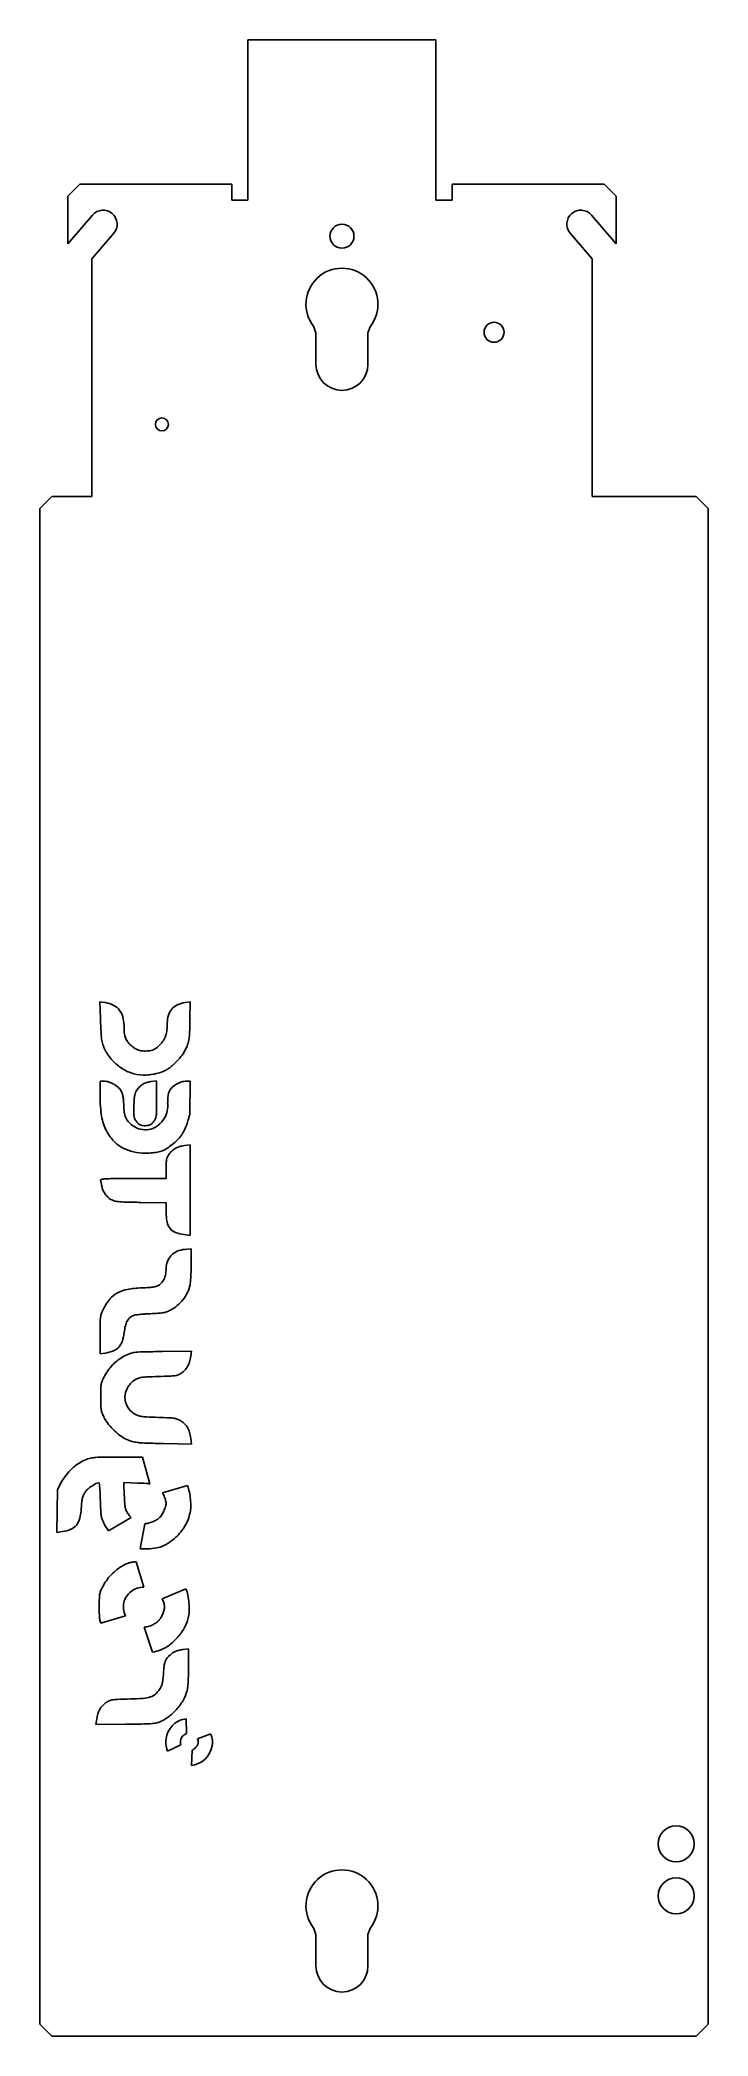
# Model space of a CAD drawing. Header units: millimetres. Extents: x 235 to 402, y -7 to 492.
import ezdxf

# ---------------------------------------------------------------- set-up
doc = ezdxf.new("R2010")
doc.units = ezdxf.units.MM
doc.layers.add('CANTONEIRA_BASCU', color=7, linetype='Continuous')

msp = doc.modelspace()

# ---------------------------------------------------------------- linework, layer by layer
at = {"layer": 'CANTONEIRA_BASCU', "color": 7, "linetype": 'Continuous'}
for p, q in [((287.24, 491.9), (287.24, 455.9)), ((334.24, 491.9), (287.24, 491.9)), ((334.24, 455.9), (334.24, 491.9)), ((245.22, 455.88), (242.22, 452.88)), ((245.22, 455.88), (283.22, 455.88)), ((283.22, 455.88), (283.22, 451.88)), ((287.24, 451.88), (287.24, 455.9)), ((334.24, 455.9), (334.24, 451.88)), ((338.26, 455.88), (376.26, 455.88)), ((338.26, 455.88), (338.26, 451.88)), ((379.26, 452.88), (376.26, 455.88)), ((242.22, 440.99), (242.22, 452.88)), ((283.22, 451.88), (287.24, 451.88)), ((334.24, 451.88), (338.26, 451.88)), ((379.26, 440.99), (379.26, 452.88)), ((248.36, 448.15), (242.22, 440.99)), ((373.12, 448.15), (379.26, 440.99)), ((248.22, 437.23), (253.67, 443.6)), ((373.26, 437.23), (367.8, 443.6)), ((248.22, 377.88), (248.22, 437.23)), ((373.26, 377.88), (373.26, 437.23)), ((304.24, 418.72), (303.7, 420.27)), ((317.78, 420.27), (317.24, 418.72)), ((304.24, 418.72), (304.24, 410.88)), ((317.24, 410.88), (317.24, 418.72)), ((238.22, 377.88), (235.22, 374.88)), ((235.22, 374.88), (235.22, -3.62)), ((238.22, 377.88), (248.22, 377.88)), ((382.26, 377.88), (373.26, 377.88)), ((386.28, 377.88), (382.26, 377.88)), ((399.28, 377.88), (386.28, 377.88)), ((402.28, 374.88), (399.28, 377.88)), ((402.28, 374.88), (402.28, -3.62)), ((250.23, 251.7), (251.53, 251.48)), ((250.36, 247.54), (250.23, 251.7)), ((271.5, 251.49), (272.78, 251.69)), ((272.78, 251.69), (272.74, 247.54)), ((250.28, 231.84), (251.26, 231.84)), ((250.28, 228.46), (250.28, 231.84)), ((262.99, 231.76), (264.38, 231.92)), ((264.38, 231.92), (264.38, 227.25)), ((271.79, 231.84), (272.78, 231.84)), ((272.78, 231.84), (272.75, 227.71)), ((271.35, 215.77), (272.78, 215.97)), ((272.78, 215.97), (272.78, 193.35)), ((266.78, 207.54), (266.78, 210.04)), ((258.51, 207.54), (266.78, 207.54)), ((266.78, 201.5), (260.4, 201.59)), ((266.78, 199.08), (266.78, 201.5)), ((272.78, 193.35), (271.29, 193.53)), ((271.41, 189.84), (273.08, 189.98)), ((273.08, 189.98), (273.04, 186.11)), ((250.28, 163.72), (250.28, 168.51)), ((251.53, 163.92), (250.28, 163.72)), ((265.83, 164.34), (273.13, 164.43)), ((273.13, 164.43), (272.92, 163.14)), ((273.15, 141.23), (266.14, 141.36)), ((272.94, 142.69), (273.15, 141.23)), ((260.86, 137.97), (262.74, 131.28)), ((239.43, 119.15), (239.63, 129.89)), ((239.63, 129.89), (240.65, 131.78)), ((256.2, 131.61), (256.33, 128.3)), ((259.63, 131.5), (256.2, 131.61)), ((265.87, 129.03), (272.12, 130.88)), ((258.05, 122.89), (252.4, 119.55)), ((260.26, 115.08), (261.48, 121.34)), ((240.85, 119.35), (239.43, 119.15)), ((259.29, 111.81), (261.19, 105.51)), ((265.78, 102.61), (271.73, 105.08)), ((256.63, 98.36), (250.43, 96.52)), ((263.37, 89.28), (261.26, 95.52)), ((270.99, 89.92), (272.41, 90.12)), ((272.41, 90.12), (272.39, 85.53)), ((249.24, 71.15), (249.46, 72.59)), ((256.7, 71.24), (249.24, 71.15)), ((271.88, 68.92), (271.83, 72.62)), ((267.13, 64.56), (270.47, 66.07)), ((274.6, 67.6), (277.95, 68.82)), ((273.11, 60.97), (273.28, 64.77)), ((304.24, 18.72), (303.7, 20.27)), ((317.78, 20.27), (317.24, 18.72)), ((304.24, 18.72), (304.24, 10.88)), ((317.24, 10.88), (317.24, 18.72)), ((235.22, -3.62), (238.22, -6.62)), ((399.28, -6.62), (402.28, -3.62)), ((238.22, -6.62), (283.22, -6.62)), ((287.24, -6.62), (283.22, -6.62)), ((287.24, -6.62), (334.24, -6.62)), ((338.26, -6.62), (334.24, -6.62)), ((338.26, -6.62), (382.26, -6.62)), ((382.26, -6.62), (386.28, -6.62)), ((386.28, -6.62), (399.28, -6.62))]:
    msp.add_line(p, q, dxfattribs=at)
for centre, radius in [((310.74, 442.88), 3), ((348.76, 418.88), 2.5), ((265.72, 395.88), 1.62), ((394.28, 41.38), 4.5), ((394.28, 28.38), 4.5)]:
    msp.add_circle(centre, radius, dxfattribs=at)
for centre, radius, start, end in [((251.02, 445.88), 3.5, 319.3816, 139.3816), ((370.46, 445.88), 3.5, 40.6184, 220.6184), ((310.74, 425.88), 9, 321.4826, 218.5174), ((310.74, 410.88), 6.5, 180, 0), ((250.27, 243.92), 7.67, 63.4941, 80.5636), ((251.88, 247.15), 4.05, 35.993, 63.494), ((251.18, 246.65), 4.92, 11.5817, 35.993), ((271.24, 247.19), 4.05, 138.8565, 163.2859), ((271.33, 247.11), 4.17, 114.8379, 138.8565), ((272.67, 244.21), 7.37, 99.1556, 114.8379), ((402.99, 252.33), 152.71, 181.7974, 182.4244), ((373.46, 251.08), 123.15, 182.4245, 183.1613), ((368.58, 250.81), 118.26, 183.1614, 183.8095), ((242.83, 244.94), 13.44, 0.0551, 11.5817), ((265.66, 244.96), 9.39, 180.0551, 188.4758), ((260.41, 245.35), 6.6, 341.1424, 353.6162), ((250.71, 246.43), 16.36, 353.6162, 359.9476), ((273.83, 246.41), 6.76, 163.2859, 179.9477), ((202.77, 247.86), 69.97, 357.0398, 358.3647), ((191.25, 248.18), 81.5, 358.3647, 359.5463), ((258.76, 243.5), 8.2, 183.8096, 188.364), ((257.88, 243.37), 7.31, 188.364, 199.0211), ((261.06, 244.47), 10.67, 199.021, 207.0449), ((261.86, 244.88), 11.58, 207.0448, 214.7667), ((260.5, 244.19), 4.17, 188.4758, 203.9213), ((260.39, 244.14), 4.04, 203.9214, 219.655), ((263.79, 246.95), 8.46, 219.655, 228.7165), ((261.65, 244.52), 5.22, 228.7165, 241.4563), ((261.29, 243.86), 4.46, 241.4563, 255.7877), ((261.42, 244.39), 5.01, 255.7877, 269.2123), ((261.47, 247.54), 8.16, 269.2123, 278.5285), ((262.02, 243.84), 4.42, 278.5285, 287.7422), ((262.45, 242.49), 3.01, 287.7421, 300.05), ((262.06, 243.17), 3.79, 300.0499, 310.7766), ((257.86, 248.04), 10.22, 310.7766, 315.892), ((259.88, 246.08), 7.4, 315.892, 326.9393), ((261.65, 244.93), 5.3, 326.9393, 341.1423), ((262.23, 244.55), 10.54, 328.7769, 337.9996), ((264.09, 243.8), 8.53, 337.9995, 348.8049), ((266.61, 243.3), 5.97, 348.8049, 355.8158), ((208.28, 247.57), 64.45, 355.8158, 357.0398), ((261.65, 244.73), 11.31, 214.7667, 222.6237), ((262.6, 245.61), 12.61, 222.6238, 237.5997), ((261.32, 243.58), 10.21, 237.5998, 255.1463), ((261.6, 245.24), 11.82, 287.1643, 292.6803), ((263.6, 240.45), 6.62, 292.6802, 301.1882), ((263.07, 241.33), 7.66, 301.1882, 308.9886), ((255.29, 250.95), 20.03, 308.9886, 312.7943), ((258.76, 247.2), 14.92, 312.7943, 320.1037), ((261.09, 245.25), 11.88, 320.1037, 328.7769), ((251.26, 228.2), 3.64, 71.7166, 90), ((250.13, 224.79), 7.23, 60.7857, 71.7165), ((250.19, 224.89), 7.12, 49.7959, 60.7858), ((252.71, 227.87), 3.21, 29.8668, 49.7959), ((252.54, 227.77), 3.41, 18.4314, 29.8668), ((261.35, 243.68), 10.32, 255.1463, 272.5896), ((261.47, 228.11), 2.53, 143.2219, 158.0656), ((265.25, 225.29), 7.24, 134.0253, 143.2218), ((263.4, 227.2), 4.58, 121.0614, 134.0253), ((263.23, 227.47), 4.27, 107.5667, 121.0614), ((261.22, 246.48), 13.11, 272.5896, 287.1643), ((263.61, 226.28), 5.51, 96.4309, 107.5666), ((270.65, 227.91), 3.39, 152.3907, 163.0549), ((270.24, 228.12), 2.93, 131.1149, 152.3907), ((272.7, 225.3), 6.67, 119.6236, 131.1149), ((272.8, 225.13), 6.87, 108.2522, 119.6236), ((271.79, 228.19), 3.65, 90, 108.2522), ((304.06, 228.5), 53.78, 180.0385, 183.2558), ((270.82, 226.61), 20.48, 183.2558, 189.8702), ((250.3, 227.03), 5.77, 10.7234, 18.4313), ((246.86, 226.38), 9.28, 4.7808, 10.7234), ((229.43, 224.92), 26.77, 2.0852, 4.7809), ((289.48, 227.1), 33.32, 182.0852, 184.4813), ((262.55, 224.99), 6.31, 184.4813, 192.7004), ((353.11, 222.63), 94.44, 178.1233, 179.2988), ((316.31, 223.83), 57.61, 176.4733, 178.1234), ((267.05, 226.87), 8.27, 169.5574, 176.4732), ((262.43, 227.72), 3.56, 158.0657, 169.5574), ((-19.45, 227.25), 283.82, 359.3915, 360), ((261.51, 225.56), 5.67, 333.9767, 353.8055), ((257.32, 225.75), 9.86, 355.2929, 359.1786), ((283.61, 226.84), 16.44, 177.9909, 181.5173), ((247.75, 225.89), 19.42, 359.1785, 1.5173), ((274.11, 227.17), 6.94, 171.2709, 177.9909), ((272, 227.5), 4.8, 163.055, 171.2709), ((41.83, 230.84), 230.96, 358.1821, 358.4791), ((160.63, 227.69), 112.12, 358.479, 359.194), ((80.23, 228.82), 192.52, 359.194, 359.671), ((264.31, 225.48), 13.88, 189.8702, 198.0875), ((261.31, 224.5), 10.73, 198.0875, 208.0574), ((262.17, 224.95), 11.7, 208.0574, 221.8127), ((259.95, 224.41), 3.65, 192.7005, 204.2235), ((261.07, 224.91), 4.87, 204.2235, 213.4953), ((261.8, 225.4), 5.76, 213.4954, 234.8699), ((261.6, 225.11), 5.4, 234.8699, 257.2983), ((263.28, 223.73), 4.6, 179.2987, 189.8792), ((260.51, 223.24), 1.78, 189.8793, 210.1698), ((262.99, 224.69), 4.65, 210.1698, 220.0788), ((263.66, 225.26), 5.54, 220.0787, 227.2463), ((260.97, 222.34), 1.57, 227.2463, 245.5673), ((261, 222.4), 1.63, 245.5673, 263.4309), ((261.56, 224.92), 5.2, 257.2983, 280.1996), ((261.53, 227), 6.27, 263.4309, 270.0001), ((261.53, 227.02), 6.28, 269.9999, 276.5033), ((262.05, 222.43), 1.66, 276.5033, 293.9979), ((261.58, 224.8), 5.09, 280.1997, 303.4953), ((262.1, 222.32), 1.55, 293.9979, 312.3045), ((259.76, 224.89), 5.02, 312.3045, 319.9213), ((260.98, 223.87), 3.42, 319.9213, 333.8216), ((261.92, 223.4), 2.38, 333.8216, 352.0886), ((255.24, 224.33), 9.12, 352.0887, 359.3914), ((260.93, 225.77), 6.25, 303.4953, 314.0296), ((260.41, 226.32), 7.01, 314.0296, 323.6997), ((261.31, 225.66), 5.89, 323.6997, 333.9767), ((259.48, 225.78), 13.36, 328.2231, 332.4302), ((259.57, 225.73), 13.26, 332.4302, 336.6467), ((265.39, 223.21), 6.92, 336.6466, 343.5086), ((976.94, 12.56), 735.15, 163.45275, 163.50867), ((764.76, 75.6), 513.81, 163.3797, 163.4528), ((837.49, 53.89), 589.71, 163.32624, 163.37964), ((288.88, 218.21), 17.02, 162.6357, 163.3262), ((271.82, 223.54), 0.85, 342.6357, 358.1821), ((260.38, 223.35), 9.3, 221.8127, 238.155), ((260.52, 223.58), 9.56, 238.155, 254.244), ((261.45, 226.87), 12.99, 254.244, 267.0308), ((262.45, 224.95), 11.03, 279.5925, 286.4515), ((264.36, 218.51), 4.31, 286.4515, 303.0478), ((257.28, 229.91), 17.73, 302.1263, 307.0507), ((271.61, 210.75), 5.02, 133.3301, 146.0239), ((258.7, 228.03), 15.38, 307.0508, 313.4816), ((271.29, 211.09), 4.55, 119.6702, 133.3301), ((271.6, 210.55), 5.17, 106.9529, 119.6702), ((261.62, 224.95), 11.13, 313.4816, 321.6753), ((272.51, 207.56), 8.3, 98.0324, 106.9529), ((264.55, 222.64), 7.4, 321.6753, 328.2231), ((261.79, 233.48), 19.6, 267.0308, 272.431), ((262.05, 227.33), 13.45, 272.431, 279.5925), ((301.73, 210.04), 34.96, 177.7433, 180), ((272.48, 211.2), 5.68, 169.0947, 177.7434), ((269.89, 211.7), 3.04, 156.3418, 169.0948), ((270.8, 211.3), 4.04, 146.0239, 156.3419), ((250.63, 207.08), 0.242, 103.6576, 196.793), ((245.56, 205.55), 5.05, 13.7377, 16.7929), ((233.74, 202.66), 17.22, 12.5114, 13.7378), ((232.22, 202.33), 18.77, 11.2989, 12.5115), ((251.84, 202.08), 5.39, 93.703, 103.6575), ((237.09, 203.3), 13.81, 9.7721, 11.2989), ((255.03, 206.39), 4.39, 189.7721, 203.0766), ((256.01, 206.81), 5.46, 203.0765, 214.3803), ((253.56, 175.58), 31.94, 90.2693, 93.7031), ((258.51, -877.54), 1085.07, 90.00001, 90.2693), ((255.96, 206.77), 5.4, 214.3803, 225.7423), ((255.09, 205.88), 4.16, 225.7424, 239.5667), ((254.61, 205.06), 3.2, 239.5667, 255.5838), ((255.54, 208.69), 6.96, 255.5838, 264.5533), ((257.24, 226.5), 24.85, 264.5534, 268.6102), ((266.62, 613.08), 411.54, 268.6102, 269.1341), ((278.82, 199.08), 12.05, 180, 191.5291), ((270.67, 197.41), 3.73, 191.5292, 219.1515), ((270.36, 197.16), 3.32, 219.1515, 248.8572), ((272.32, 202.25), 8.78, 248.8572, 263.2456), ((271.91, 183.88), 5.98, 94.7406, 113.3188), ((258.87, 185.05), 7.9, 350.4793, 0), ((271.86, 185.05), 5.09, 159.1978, 180), ((271.2, 185.3), 4.38, 135.929, 159.1979), ((271.36, 185.14), 4.6, 113.3188, 135.929), ((209.78, 186.48), 63.26, 356.8613, 358.2437), ((202.11, 186.72), 70.94, 358.2437, 359.5124), ((258.57, 171.62), 8.36, 100.159, 118.4091), ((261.65, 154.43), 25.83, 92.2868, 100.1589), ((257.3, 263.53), 83.36, 272.2867, 273.624), ((261.86, 191.44), 11.13, 273.624, 279.5255), ((262.96, 184.91), 4.5, 279.5255, 289.6605), ((263.62, 183.07), 2.55, 289.6605, 305.1519), ((263.19, 183.67), 3.29, 305.1519, 322.7317), ((262.48, 184.22), 4.19, 322.7317, 337.3957), ((261.57, 184.59), 5.17, 337.3957, 350.4793), ((264.95, 182.54), 7.96, 334.519, 348.8152), ((266.74, 182.19), 6.14, 348.8152, 355.5581), ((215.59, 186.16), 57.44, 355.5581, 356.8612), ((263.71, 168.88), 14, 153.4485, 158.9895), ((261.59, 169.94), 11.63, 139.6675, 153.4484), ((257.7, 173.24), 6.52, 118.4091, 139.6674), ((263.97, 182.25), 8.51, 290.0902, 297.1315), ((263.59, 182.97), 9.32, 297.1315, 309.94), ((263.18, 183.46), 9.96, 309.9399, 322.126), ((263.44, 183.26), 9.64, 322.126, 334.5189), ((493.5, 168.51), 243.22, 179.2694, 180), ((260.83, 171.48), 10.54, 172.1382, 179.2694), ((254.74, 172.32), 4.39, 158.9895, 172.1382), ((270.09, 167.54), 13.88, 166.642, 173.6013), ((261.43, 169.59), 4.98, 151.6852, 166.642), ((259.84, 170.45), 3.17, 132.2504, 151.6852), ((259.61, 170.71), 2.82, 111.03, 132.2504), ((259.41, 171.21), 2.28, 97.7077, 111.03), ((263.61, 140.17), 33.6, 95.8384, 97.7076), ((263.79, 138.45), 35.33, 93.7241, 95.8385), ((264.41, 129), 44.81, 91.9549, 93.7241), ((260.47, 244.36), 70.62, 271.9549, 273.5385), ((264.21, 183.89), 10.03, 273.5386, 280.2231), ((265.03, 179.35), 5.42, 280.2231, 290.0902), ((252.18, 168.02), 3.8, 291.7959, 317.2551), ((252.05, 168.14), 3.97, 317.255, 342.0104), ((245.38, 170.31), 10.99, 342.0104, 353.6013), ((262.42, 152.37), 12.49, 142.736, 151.5295), ((250.01, 173.44), 9.63, 279.085, 291.796), ((261.95, 152.73), 11.89, 133.6148, 142.736), ((261.81, 152.87), 11.69, 124.4125, 133.6147), ((261.72, 153), 11.53, 115.1164, 124.4124), ((260.59, 155.42), 8.86, 106.548, 115.1163), ((259.89, 157.77), 6.42, 95.6322, 106.548), ((261.55, 140.95), 23.32, 91.095, 95.6322), ((274.44, -533.59), 697.97, 90.70672, 91.09495), ((267.42, 163.55), 5.59, 307.3509, 318.6513), ((268.35, 162.73), 4.35, 318.6512, 332.2887), ((267.39, 163.23), 5.43, 332.2886, 344.274), ((260.45, 165.19), 12.64, 344.274, 350.6471), ((343.48, 153), 93.05, 178.6563, 180), ((256.88, 155.03), 6.42, 169.1874, 178.6563), ((254.38, 155.5), 3.89, 155.7563, 169.1874), ((267.69, 149.51), 18.48, 151.5295, 155.7563), ((261.16, 152.89), 4.7, 149.4219, 179.927), ((262.39, 152.17), 6.13, 124.4199, 149.422), ((261.09, 154.07), 3.82, 111.2468, 124.4199), ((261.14, 153.94), 3.96, 98.4147, 111.2468), ((262.46, 145), 13, 92.4981, 98.4148), ((272.01, -73.83), 232.04, 91.773, 92.4981), ((255.93, 445.47), 287.51, 271.7729, 272.3986), ((267.56, 167.96), 9.76, 272.3986, 279.6308), ((268.71, 161.15), 2.85, 279.6308, 296.4697), ((267.71, 163.17), 5.11, 296.4696, 307.351), ((335.61, 153), 85.19, 180, 181.4113), ((258.11, 151.09), 7.66, 181.4113, 189.6629), ((254.87, 150.53), 4.37, 189.6629, 201.7023), ((260.97, 152.89), 4.51, 179.9269, 211.2176), ((261.83, 153.41), 5.51, 211.2175, 238.1267), ((263.51, 153.97), 13.67, 201.7023, 206.8511), ((260.04, 152.21), 9.78, 206.8511, 218.6726), ((264.2, 155.55), 15.12, 218.6726, 227.2034), ((261.07, 152.2), 4.08, 238.1267, 250.5813), ((261.28, 152.81), 4.72, 250.5812, 261.7341), ((262.61, 161.95), 13.96, 261.7341, 267.3262), ((270.73, 335.82), 188.02, 267.3263, 268.1614), ((257.62, -72.66), 220.67, 87.4093, 88.1615), ((267.09, 136.59), 11.21, 80.8363, 87.4093), ((268.29, 144.02), 3.67, 67.0015, 80.8362), ((267.65, 142.53), 5.29, 56.4808, 67.0014), ((267.69, 142.59), 5.23, 43.5309, 56.4808), ((268.23, 143.1), 4.49, 29.0107, 43.5309), ((267.36, 142.62), 5.48, 16.0565, 29.0108), ((264.02, 155.35), 14.84, 227.2034, 235.796), ((260.55, 150.24), 8.67, 235.796, 248.6529), ((260.54, 150.23), 8.66, 248.6529, 257.2149), ((260.91, 151.85), 10.31, 257.2148, 264.7259), ((262.83, 172.69), 31.25, 264.726, 268.4244), ((274.64, 601.83), 460.55, 268.4245, 268.9429), ((262.02, 141.08), 11.04, 8.3864, 16.0566), ((253.07, 124.49), 14.44, 132.7928, 141.4138), ((252.64, 124.96), 13.8, 123.9965, 132.7928), ((249.96, 128.94), 9, 111.8775, 123.9964), ((249.75, 129.44), 8.46, 102.8953, 111.8774), ((249.82, 129.13), 8.77, 94.1573, 102.8952), ((251.46, 106.62), 31.35, 90.3868, 94.1572), ((256.13, -584.28), 722.27, 89.99996, 90.38682), ((256.13, -607.46), 745.45, 89.63593, 89.99998), ((250.9, 126.22), 11.66, 141.4139, 151.5328), ((249.92, 126.91), 4.09, 132.148, 146.5047), ((253.76, 122.66), 9.82, 124.6877, 132.148), ((253.71, 122.75), 9.72, 117.5454, 124.6877), ((249.94, 129.98), 1.56, 90, 117.5453), ((249.94, 131.42), 0.12, 6.3042, 90), ((188.58, 124.64), 61.85, 5.2552, 6.3041), ((217.73, 127.32), 32.58, 2.8337, 5.2551), ((256.77, 41.21), 90.33, 86.8716, 88.1818), ((261.3, 124.18), 7.25, 78.5639, 86.8716), ((261.52, 126.93), 11.31, 11.855, 20.4529), ((230.71, 126.21), 14.89, 346.2691, 356.2932), ((283.85, 122.77), 38.36, 174.056, 176.2932), ((252.97, 125.99), 7.32, 166.4215, 174.056), ((249.9, 126.73), 4.17, 155.6363, 166.4214), ((250.85, 126.3), 5.2, 146.5047, 155.6362), ((180.44, 125.48), 69.92, 1.4657, 2.8337), ((398.89, 131.07), 148.61, 181.4657, 182.4748), ((261.25, 125.12), 10.84, 182.4748, 189.3173), ((330.96, 131.37), 74.69, 182.3594, 183.8303), ((264.23, 126.9), 7.81, 183.8304, 191.5628), ((260.11, 126.06), 3.61, 191.5628, 204.2685), ((262.43, 126.74), 4.13, 24.4187, 33.6768), ((259.51, 125.41), 7.34, 19.9042, 24.4187), ((257.17, 128.64), 9.94, 335.3596, 342.1969), ((258.4, 125.01), 8.52, 15.865, 19.9041), ((259.36, 125.28), 7.52, 11.747, 15.865), ((264.02, 126.44), 2.75, 342.1969, 359.9999), ((264.93, 126.44), 1.83, 0, 11.7471), ((256.32, 125.84), 16.62, 5.411, 11.855), ((264.63, 125.75), 8.31, 348.2152, 358.8657), ((257.01, 125.9), 15.93, 358.8657, 5.411), ((239.74, 127.47), 8.19, 277.8047, 293.0337), ((241.55, 123.21), 3.56, 293.0338, 321.3998), ((240.9, 123.72), 4.39, 321.3998, 346.2692), ((255.55, 124.18), 5.06, 189.3174, 200.7261), ((262.1, 126.66), 12.07, 200.726, 206.6878), ((260, 125.61), 9.72, 206.6877, 218.5579), ((261.87, 126.85), 5.53, 204.2686, 213.4953), ((260.94, 126.24), 4.42, 213.4954, 229.211), ((261.48, 124.57), 3.23, 270, 284.8965), ((259.96, 130.3), 9.16, 284.8966, 291.7414), ((259.91, 130.42), 9.29, 291.7414, 298.5876), ((262.47, 125.72), 3.93, 298.5876, 311.6042), ((263.11, 125), 2.97, 311.6042, 328.5021), ((257.15, 128.65), 9.95, 328.5022, 335.3596), ((261.28, 126.79), 11.84, 320.7872, 329.5881), ((261.84, 126.47), 11.2, 329.5881, 338.6452), ((262.57, 126.18), 10.41, 338.6452, 348.2152), ((261.53, 138.08), 23.04, 266.839, 270), ((261.53, 132.37), 17.33, 270.0001, 277.7087), ((262.7, 123.71), 8.59, 277.7087, 290.745), ((262.84, 123.35), 8.2, 290.7451, 304.1402), ((259.19, 128.73), 14.7, 304.1403, 312.7942), ((260.03, 127.82), 13.47, 312.7943, 320.7872), ((262.95, 99.11), 13.7, 126.1108, 134.2027), ((261.18, 101.54), 10.7, 116.3705, 126.1109), ((259.81, 104.31), 7.6, 108.9567, 116.3705), ((258.91, 106.93), 4.83, 98.5406, 108.9567), ((259.54, 102.68), 9.13, 91.5907, 98.5406), ((254.03, 103.09), 3.9, 155.6778, 169.1232), ((267.84, 96.85), 19.05, 151.5335, 155.6778), ((261.16, 100.47), 11.45, 142.2467, 151.5334), ((263.07, 98.99), 13.87, 134.2027, 142.2467), ((261.19, 100.3), 5.21, 90, 127.7586), ((261.42, 101.23), 11.01, 11.6869, 20.4868), ((343.21, 100.59), 93.15, 178.6552, 180), ((331.8, 100.59), 81.74, 180, 181.4452), ((256.47, 102.62), 6.38, 169.1232, 178.6552), ((260.92, 100.56), 4.83, 167.1889, 207.0824), ((261.01, 100.54), 4.92, 127.7586, 167.1889), ((257.98, 98.84), 8.66, 18.2092, 25.8313), ((259.91, 101.41), 6.57, 336.5516, 345.8096), ((263.11, 100.52), 3.26, 2.4204, 18.2092), ((263.37, 100.53), 3, 345.8096, 2.4203), ((254.84, 99.87), 17.72, 5.5266, 11.6869), ((264.52, 99.82), 8.05, 348.3576, 359.2917), ((255.51, 99.93), 17.06, 359.2917, 5.5267), ((258.36, 98.73), 8.27, 181.4453, 189.2194), ((254.78, 98.15), 4.64, 189.2193, 200.6207), ((261.26, 99.62), 4.1, 269.9891, 284.7446), ((260.97, 100.71), 5.23, 284.7446, 297.0388), ((259.67, 103.27), 8.1, 297.0388, 304.4718), ((261.88, 100.05), 4.19, 304.4719, 316.6429), ((261.92, 100.01), 4.14, 316.643, 328.8972), ((258.81, 101.89), 7.77, 328.8972, 336.5516), ((259.53, 101.81), 13.46, 319.8444, 332.5341), ((262.58, 100.22), 10.03, 332.5342, 348.3577), ((261.91, 98.79), 9.63, 278.7211, 290.608), ((261.97, 98.64), 9.46, 290.6081, 307.0863), ((259.65, 101.71), 13.31, 307.0863, 319.8444), ((272.9, 76.71), 13.34, 98.2544, 103.0326), ((304.65, 81.29), 38.62, 173.3213, 176.1392), ((271.7, 85.15), 5.45, 161.3669, 173.3213), ((269.34, 85.94), 2.96, 143.708, 161.3669), ((271.19, 84.58), 5.25, 132.2214, 143.7081), ((272.61, 83.02), 7.36, 124.9591, 132.2216), ((270.67, 85.8), 3.97, 113.4373, 124.9591), ((270.96, 85.13), 4.7, 103.0326, 113.4372), ((202.16, 85.84), 70.24, 358.1931, 359.7474), ((260.45, 83.07), 5.63, 310.3295, 326.5047), ((260.62, 82.96), 5.43, 326.5047, 335.384), ((261.75, 82.44), 4.19, 335.384, 346.1749), ((258.77, 83.17), 7.25, 346.1748, 353.8745), ((228.36, 86.44), 37.84, 353.8745, 356.1392), ((267.15, 80.87), 5.03, 344.9103, 354.3674), ((227.54, 84.78), 44.83, 354.3675, 356.2593), ((219.9, 85.28), 52.48, 356.2593, 358.1932), ((254.58, 72.49), 5.05, 152.6711, 164.6092), ((254.02, 72.78), 4.42, 139.7669, 152.6712), ((255.59, 71.45), 6.47, 130.0788, 139.767), ((254.76, 72.44), 5.18, 118.071, 130.0788), ((253.75, 74.32), 3.04, 100.1908, 118.071), ((254.93, 67.77), 9.7, 92.0482, 100.1908), ((262.73, -150.18), 227.79, 91.2236, 92.0482), ((256.63, 135.13), 57.58, 271.2235, 274.3753), ((260.44, 85.4), 7.71, 274.3753, 288.2539), ((261.69, 81.61), 3.72, 288.2539, 310.3295), ((258.45, 84.57), 14.56, 309.1158, 319.6977), ((258.51, 84.52), 14.49, 319.6977, 330.302), ((262.88, 82.02), 9.45, 330.302, 344.9103), ((259.92, 71.02), 10.58, 164.6091, 171.4716), ((249.05, 676.29), 605.09, 270.72415, 271.15227), ((260.59, 102.96), 31.65, 271.1523, 274.8171), ((262.51, 80.18), 8.79, 274.817, 283.1364), ((263.23, 77.07), 5.6, 283.1364, 294.7961), ((261.5, 80.81), 9.72, 294.7961, 309.1158), ((272.67, 66.8), 5.96, 132.399, 167.118), ((272.35, 67.15), 5.49, 95.4886, 132.399), ((272.76, 66.78), 6.06, 167.118, 201.4919), ((272.64, 66.84), 2.29, 165.9048, 199.5279), ((272.32, 66.92), 1.97, 128.1886, 165.9048), ((273.12, 65.9), 3.26, 112.3108, 128.1886), ((271.9, 67.55), 3.1, 296.3892, 313.9494), ((271.95, 67.5), 3.03, 313.9493, 331.6961), ((271.99, 66.33), 2.9, 17.1215, 25.9423), ((273.19, 66.84), 1.63, 331.696, 360), ((273.62, 66.84), 1.19, 0, 17.1215), ((268.79, 65.59), 9.71, 12.6264, 19.4339), ((269.82, 67.68), 8.65, 340.3794, 347.7604), ((273.98, 66.75), 4.4, 0.3149, 12.6264), ((274.12, 66.75), 4.25, 347.7604, 0.3149), ((272.5, 66.8), 5.86, 275.9903, 288.7678), ((272.51, 66.77), 5.82, 288.7678, 314.4219), ((272.58, 66.7), 5.73, 314.4219, 340.3794), ((310.74, 25.88), 9, 321.4826, 218.5174), ((310.74, 10.88), 6.5, 180, 0)]:
    msp.add_arc(centre, radius, start, end, dxfattribs=at)

doc.saveas('drawing.dxf')
